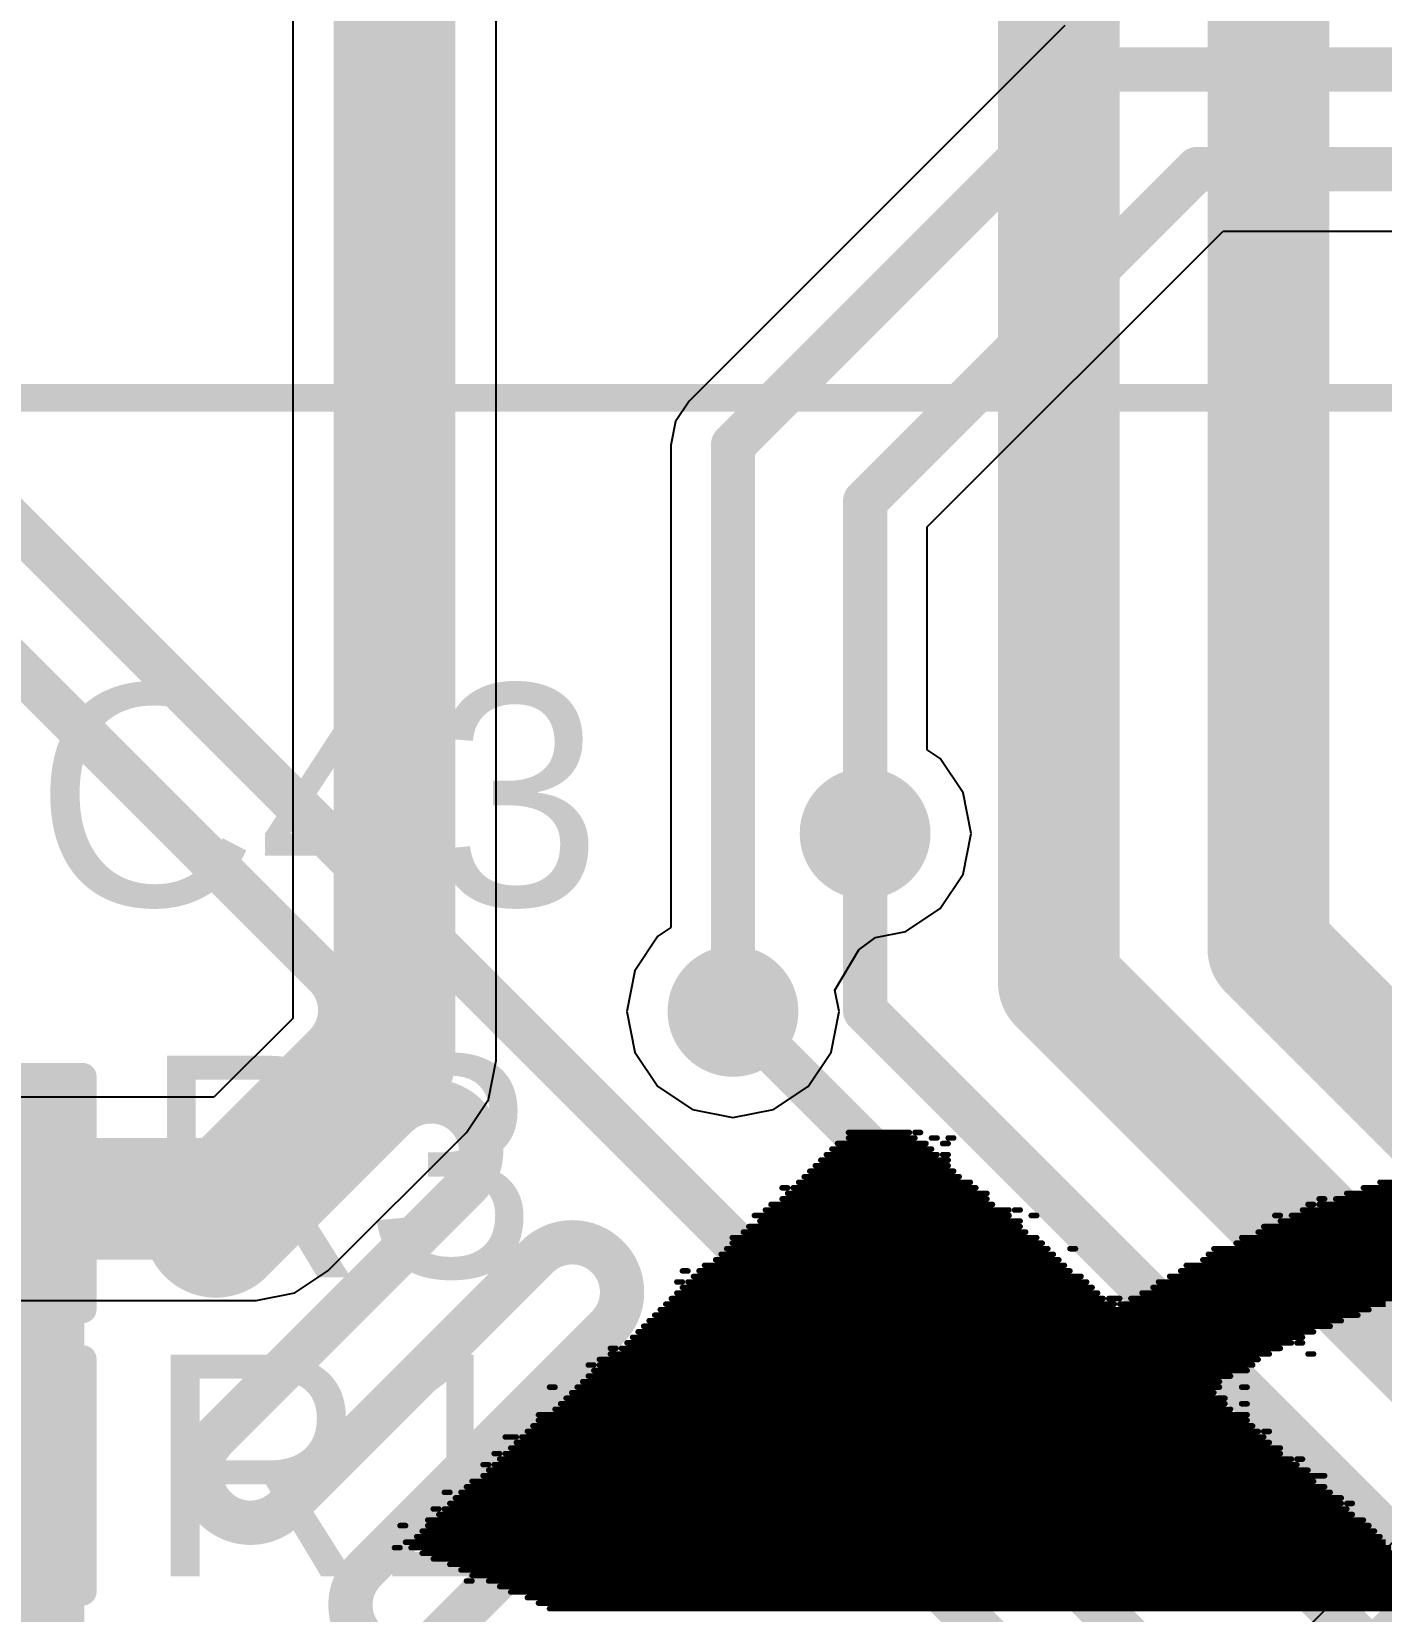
# Model space of a CAD drawing. Header units: millimetres. Extents: x -0.71 to 2.98, y -0.65 to 2.9.
# Drawn here: x 0.9825 to 1.2262, y 1.4005 to 1.6858 of the extents above; entities that cross this region are included whole.
import ezdxf

# ---------------------------------------------------------------- set-up
doc = ezdxf.new("R2010")
doc.units = ezdxf.units.MM
doc.header["$MEASUREMENT"] = 0
for name, color, linetype in [('BottomLayer', 5, 'Continuous'), ('BottomOverlay', 54, 'Continuous'), ('BottomSolder', 6, 'Continuous'), ('Mechanical2', 216, 'Continuous'), ('TopLayer', 1, 'Continuous'), ('TopOverlay', 2, 'Continuous'), ('TopPaste', 8, 'Continuous'), ('TopSolder', 216, 'Continuous'), ('ViaHoleLayer', 16, 'Continuous')]:
    doc.layers.add(name, color=color, linetype=linetype)
doc.styles.add('Arial', font='', dxfattribs={"height": 0.2})
doc.styles.get('Arial').set_extended_font_data('Arial')

# ---------------------------------------------------------------- blocks, each defined once
blk = doc.blocks.new('R__0603_245')
at = {"layer": 'TopLayer'}
for points in [[(-0.015, 0.0175), (-0.015, -0.0175), (-0.045, -0.0175), (-0.045, 0.0175)], [(0.045, 0.0175), (0.045, -0.0175), (0.015, -0.0175), (0.015, 0.0175)]]:
    blk.add_hatch(color=1, dxfattribs=at).paths.add_polyline_path(points)
at = {"layer": 'TopPaste'}
for points in [[(-0.015, 0.0175), (-0.015, -0.0175), (-0.045, -0.0175), (-0.045, 0.0175)], [(0.045, 0.0175), (0.045, -0.0175), (0.015, -0.0175), (0.015, 0.0175)]]:
    blk.add_hatch(color=8, dxfattribs=at).paths.add_polyline_path(points)
at = {"layer": 'TopSolder'}
for points in [[(-0.011, 0.0215), (-0.011, -0.0215), (-0.049, -0.0215), (-0.049, 0.0215)], [(0.049, 0.0215), (0.049, -0.0215), (0.011, -0.0215), (0.011, 0.0215)]]:
    blk.add_hatch(color=216, dxfattribs=at).paths.add_polyline_path(points)
at = {"layer": 'TopOverlay', "const_width": 0.005}
for points in [[(0.048, 0.021), (-0.048, 0.021)], [(-0.048, 0.021), (-0.048, -0.021)], [(0.048, 0.021), (0.048, -0.021)], [(0.048, -0.021), (-0.048, -0.021)]]:
    blk.add_lwpolyline(points, dxfattribs=at)
at = {"layer": 'TopOverlay', "const_width": 0.0025}
for points in [[(-0.04925, 0.021, 1), (-0.04675, 0.021, 1)], [(-0.04925, 0.021, 1), (-0.04675, 0.021, 1)], [(0.04675, 0.021, 1), (0.04925, 0.021, 1)], [(0.04675, 0.021, 1), (0.04925, 0.021, 1)], [(-0.04925, -0.021, 1), (-0.04675, -0.021, 1)], [(-0.04925, -0.021, 1), (-0.04675, -0.021, 1)], [(0.04675, -0.021, 1), (0.04925, -0.021, 1)], [(0.04675, -0.021, 1), (0.04925, -0.021, 1)]]:
    blk.add_lwpolyline(points, format="xyb", close=True, dxfattribs=at)
blk = doc.blocks.new('ESP32_WROVER_E_N8R8_253')
at = {"layer": 'TopOverlay', "const_width": 0.005}
blk.add_lwpolyline([(-0.3519685, -0.4933071), (0.3566929, -0.4933071)], dxfattribs=at)
blk = doc.blocks.new('R__0603_292')
at = {"layer": 'TopLayer'}
for points in [[(-0.015, 0.0175), (-0.015, -0.0175), (-0.045, -0.0175), (-0.045, 0.0175)], [(0.045, 0.0175), (0.045, -0.0175), (0.015, -0.0175), (0.015, 0.0175)]]:
    blk.add_hatch(color=1, dxfattribs=at).paths.add_polyline_path(points)
at = {"layer": 'TopPaste'}
for points in [[(-0.015, 0.0175), (-0.015, -0.0175), (-0.045, -0.0175), (-0.045, 0.0175)], [(0.045, 0.0175), (0.045, -0.0175), (0.015, -0.0175), (0.015, 0.0175)]]:
    blk.add_hatch(color=8, dxfattribs=at).paths.add_polyline_path(points)
at = {"layer": 'TopSolder'}
for points in [[(-0.011, 0.0215), (-0.011, -0.0215), (-0.049, -0.0215), (-0.049, 0.0215)], [(0.049, 0.0215), (0.049, -0.0215), (0.011, -0.0215), (0.011, 0.0215)]]:
    blk.add_hatch(color=216, dxfattribs=at).paths.add_polyline_path(points)
at = {"layer": 'TopOverlay', "const_width": 0.005}
for points in [[(0.048, 0.021), (-0.048, 0.021)], [(-0.048, 0.021), (-0.048, -0.021)], [(0.048, 0.021), (0.048, -0.021)], [(0.048, -0.021), (-0.048, -0.021)]]:
    blk.add_lwpolyline(points, dxfattribs=at)
at = {"layer": 'TopOverlay', "const_width": 0.0025}
for points in [[(-0.04925, 0.021, 1), (-0.04675, 0.021, 1)], [(-0.04925, 0.021, 1), (-0.04675, 0.021, 1)], [(0.04675, 0.021, 1), (0.04925, 0.021, 1)], [(0.04675, 0.021, 1), (0.04925, 0.021, 1)], [(-0.04925, -0.021, 1), (-0.04675, -0.021, 1)], [(-0.04925, -0.021, 1), (-0.04675, -0.021, 1)], [(0.04675, -0.021, 1), (0.04925, -0.021, 1)], [(0.04675, -0.021, 1), (0.04925, -0.021, 1)]]:
    blk.add_lwpolyline(points, format="xyb", close=True, dxfattribs=at)

msp = doc.modelspace()

# ---------------------------------------------------------------- hatches: boundary and pattern name
at = {"layer": 'BottomLayer'}
h = msp.add_hatch(color=5, dxfattribs=at)
edge = h.paths.add_edge_path()
edge.add_arc((1.133, 1.541), 0.011811, 0, 360)
h = msp.add_hatch(color=5, dxfattribs=at)
edge = h.paths.add_edge_path()
edge.add_arc((1.1091369, 1.5088631), 0.011811, 0, 360)
at = {"layer": 'BottomSolder'}
h = msp.add_hatch(color=6, dxfattribs=at)
edge = h.paths.add_edge_path()
edge.add_arc((1.133, 1.541), 0.0079055, 0, 360)
h = msp.add_hatch(color=6, dxfattribs=at)
edge = h.paths.add_edge_path()
edge.add_arc((1.1091369, 1.5088631), 0.0079055, 0, 360)
at = {"layer": 'TopLayer'}
h = msp.add_hatch(color=1, dxfattribs=at)
edge = h.paths.add_edge_path()
edge.add_arc((1.133, 1.541), 0.011811, 0, 360)
h = msp.add_hatch(color=1, dxfattribs=at)
edge = h.paths.add_edge_path()
edge.add_arc((1.1091369, 1.5088631), 0.011811, 0, 360)
msp.add_hatch(color=1, dxfattribs=at).paths.add_polyline_path([(0.956, 1.294), (0.992, 1.294), (0.992, 1.499), (0.956, 1.499)])
at = {"layer": 'TopSolder'}
h = msp.add_hatch(color=216, dxfattribs=at)
edge = h.paths.add_edge_path()
edge.add_arc((1.133, 1.541), 0.0079055, 0, 360)
h = msp.add_hatch(color=216, dxfattribs=at)
edge = h.paths.add_edge_path()
edge.add_arc((1.1091369, 1.5088631), 0.0079055, 0, 360)
at = {"layer": 'ViaHoleLayer'}
h = msp.add_hatch(color=16, dxfattribs=at)
edge = h.paths.add_edge_path()
edge.add_arc((1.133, 1.541), 0.0059055, 0, 360)
h = msp.add_hatch(color=16, dxfattribs=at)
edge = h.paths.add_edge_path()
edge.add_arc((1.1091369, 1.5088631), 0.0059055, 0, 360)

# ---------------------------------------------------------------- linework, layer by layer
at = {"layer": 'BottomLayer'}
for p, q in [((1.0663526, 1.5), (1.0663526, 1.703)), ((1.0296474, 1.6953981), (1.0296474, 1.5076019)), ((1.1690692, 1.6869303), (1.1012063, 1.6190675)), ((1.1442155, 1.5963543), (1.1976456, 1.6497845)), ((1.1976456, 1.6497845), (1.4519738, 1.6497845)), ((1.4558007, 1.6405457), (1.1395097, 1.3242547)), ((1.1012063, 1.6190675), (1.0987751, 1.6154289)), ((1.0987751, 1.6154289), (1.0979213, 1.6111369)), ((1.0979213, 1.6111369), (1.0979214, 1.6111364)), ((1.0979214, 1.6111364), (1.0979214, 1.5239929)), ((1.1442155, 1.5561298), (1.1442155, 1.5963543)), ((1.146562, 1.554562), (1.1442155, 1.5561298)), ((1.1507195, 1.5483397), (1.146562, 1.554562)), ((1.1521795, 1.541), (1.1507195, 1.5483397)), ((1.1507195, 1.5336603), (1.1521795, 1.541)), ((1.146562, 1.527438), (1.1507195, 1.5336603)), ((1.1403397, 1.5232805), (1.146562, 1.527438)), ((1.0979214, 1.5239929), (1.0955749, 1.5224251)), ((1.0955749, 1.5224251), (1.0914174, 1.5162028)), ((1.1318875, 1.5199598), (1.1348799, 1.5221944)), ((1.1348799, 1.5221944), (1.1403397, 1.5232805)), ((1.1275515, 1.5127083), (1.1318875, 1.5199598)), ((1.0914174, 1.5162028), (1.0899574, 1.5088631)), ((1.1283164, 1.5088631), (1.1275515, 1.5127083)), ((1.0296474, 1.5076019), (1.0153982, 1.4933526)), ((1.0899574, 1.5088631), (1.0914174, 1.5015234)), ((1.1268564, 1.5015234), (1.1283164, 1.5088631)), ((1.0914174, 1.5015234), (1.0955749, 1.4953011)), ((1.1226989, 1.4953011), (1.1268564, 1.5015234)), ((1.0649556, 1.4929768), (1.0663526, 1.5)), ((1.0955749, 1.4953011), (1.1017972, 1.4911436)), ((1.1164766, 1.4911436), (1.1226989, 1.4953011)), ((1.0153982, 1.4933526), (0.966371, 1.4933526)), ((1.0609772, 1.4870227), (1.0649556, 1.4929768)), ((1.1017972, 1.4911436), (1.1091369, 1.4896836)), ((1.1091369, 1.4896836), (1.1164766, 1.4911436)), ((1.0359772, 1.4620228), (1.0609772, 1.4870227)), ((1.0300233, 1.4580444), (1.0359772, 1.4620228)), ((1.023, 1.4566474), (1.0300233, 1.4580444)), ((0.934157, 1.4566474), (1.023, 1.4566474))]:
    msp.add_line(p, q, dxfattribs=at)
for points, const_width in [([(1.145, 1.311), (1.6925112, 1.8585112)], 0.012), ([(1.048, 1.5), (1.048, 1.703)], 0.022), ([(1.1091369, 1.6111369), (1.177, 1.679)], 0.008), ([(1.177, 1.679), (1.463, 1.679)], 0.008), ([(1.133, 1.601), (1.193, 1.661)], 0.008), ([(1.193, 1.661), (1.468, 1.661)], 0.008), ([(1.1091369, 1.5088631), (1.1091369, 1.6111369)], 0.008), ([(1.133, 1.541), (1.133, 1.601)], 0.008), ([(1.023, 1.475), (1.048, 1.5)], 0.022), ([(0.93, 1.475), (1.023, 1.475)], 0.022)]:
    msp.add_lwpolyline(points, dxfattribs=dict(at, const_width=const_width))
for points, const_width in [([(1.175, 1.679, 1), (1.179, 1.679, 1)], 0.004), ([(1.175, 1.679, 1), (1.179, 1.679, 1)], 0.004), ([(1.191, 1.661, 1), (1.195, 1.661, 1)], 0.004), ([(1.191, 1.661, 1), (1.195, 1.661, 1)], 0.004), ([(1.1071369, 1.6111369, 1), (1.1111369, 1.6111369, 1)], 0.004), ([(1.1071369, 1.6111369, 1), (1.1111369, 1.6111369, 1)], 0.004), ([(1.131, 1.601, 1), (1.135, 1.601, 1)], 0.004), ([(1.131, 1.601, 1), (1.135, 1.601, 1)], 0.004), ([(1.131, 1.541, 1), (1.135, 1.541, 1)], 0.004), ([(1.1071369, 1.5088631, 1), (1.1111369, 1.5088631, 1)], 0.004), ([(1.0425, 1.5, 1), (1.0535, 1.5, 1)], 0.011), ([(1.0425, 1.5, 1), (1.0535, 1.5, 1)], 0.011), ([(1.0175, 1.475, 1), (1.0285, 1.475, 1)], 0.011), ([(1.0175, 1.475, 1), (1.0285, 1.475, 1)], 0.011)]:
    msp.add_lwpolyline(points, format="xyb", close=True, dxfattribs=dict(at, const_width=const_width))
at = {"layer": 'BottomOverlay', "const_width": 0.001}
for points in [[(1.13, 1.487), (1.141, 1.487)], [(1.142, 1.487), (1.143, 1.487)], [(1.127, 1.484), (1.145, 1.484)], [(1.128, 1.485), (1.144, 1.485)], [(1.13, 1.486), (1.142, 1.486)], [(1.145, 1.486), (1.146, 1.486)], [(1.147, 1.485), (1.148, 1.485)], [(1.148, 1.486), (1.149, 1.486)], [(1.124, 1.481), (1.148, 1.481)], [(1.125, 1.482), (1.148, 1.482)], [(1.126, 1.483), (1.146, 1.483)], [(1.147, 1.483), (1.148, 1.483)], [(1.121, 1.478), (1.152, 1.478)], [(1.122, 1.479), (1.15, 1.479)], [(1.123, 1.48), (1.149, 1.48)], [(1.226, 1.478), (1.374, 1.478)], [(1.118, 1.477), (1.119, 1.477)], [(1.118, 1.475), (1.155, 1.475)], [(1.119, 1.476), (1.155, 1.476)], [(1.12, 1.477), (1.153, 1.477)], [(1.215, 1.475), (1.216, 1.475)], [(1.218, 1.475), (1.381, 1.475)], [(1.22, 1.476), (1.378, 1.476)], [(1.223, 1.477), (1.376, 1.477)], [(1.113, 1.472), (1.159, 1.472)], [(1.115, 1.473), (1.159, 1.473)], [(1.116, 1.474), (1.156, 1.474)], [(1.16, 1.473), (1.161, 1.473)], [(1.163, 1.472), (1.164, 1.472)], [(1.207, 1.472), (1.208, 1.472)], [(1.21, 1.472), (1.389, 1.472)], [(1.212, 1.473), (1.387, 1.473)], [(1.213, 1.474), (1.214, 1.474)], [(1.215, 1.474), (1.384, 1.474)], [(1.111, 1.469), (1.162, 1.469)], [(1.112, 1.47), (1.161, 1.47)], [(1.114, 1.471), (1.161, 1.471)], [(1.204, 1.469), (1.286, 1.469)], [(1.205, 1.47), (1.394, 1.47)], [(1.208, 1.471), (1.391, 1.471)], [(1.109, 1.468), (1.164, 1.468)], [(1.109, 1.467), (1.165, 1.467)], [(1.2, 1.467), (1.269, 1.467)], [(1.201, 1.468), (1.277, 1.468)], [(1.106, 1.464), (1.168, 1.464)], [(1.107, 1.465), (1.167, 1.465)], [(1.108, 1.466), (1.166, 1.466)], [(1.17, 1.466), (1.171, 1.466)], [(1.194, 1.464), (1.253, 1.464)], [(1.195, 1.465), (1.257, 1.465)], [(1.196, 1.466), (1.262, 1.466)], [(1.1, 1.462), (1.101, 1.462)], [(1.102, 1.461), (1.172, 1.461)], [(1.103, 1.462), (1.17, 1.462)], [(1.104, 1.463), (1.169, 1.463)], [(1.188, 1.461), (1.242, 1.461)], [(1.19, 1.462), (1.245, 1.462)], [(1.191, 1.463), (1.248, 1.463)], [(1.099, 1.46), (1.1, 1.46)], [(1.099, 1.458), (1.175, 1.458)], [(1.1, 1.459), (1.174, 1.459)], [(1.101, 1.46), (1.173, 1.46)], [(1.183, 1.458), (1.232, 1.458)], [(1.185, 1.459), (1.235, 1.459)], [(1.186, 1.46), (1.238, 1.46)], [(1.096, 1.455), (1.224, 1.455)], [(1.097, 1.456), (1.178, 1.456)], [(1.098, 1.457), (1.176, 1.457)], [(1.177, 1.457), (1.179, 1.457)], [(1.179, 1.456), (1.227, 1.456)], [(1.181, 1.457), (1.229, 1.457)], [(1.093, 1.452), (1.217, 1.452)], [(1.094, 1.453), (1.219, 1.453)], [(1.095, 1.454), (1.222, 1.454)], [(1.09, 1.449), (1.21, 1.449)], [(1.091, 1.45), (1.212, 1.45)], [(1.092, 1.451), (1.214, 1.451)], [(1.211, 1.449), (1.212, 1.449)], [(1.087, 1.448), (1.088, 1.448)], [(1.087, 1.447), (1.206, 1.447)], [(1.089, 1.448), (1.208, 1.448)], [(1.213, 1.447), (1.214, 1.447)], [(1.083, 1.445), (1.084, 1.445)], [(1.084, 1.444), (1.202, 1.444)], [(1.085, 1.446), (1.204, 1.446)], [(1.085, 1.445), (1.203, 1.445)], [(1.076, 1.441), (1.077, 1.441)], [(1.081, 1.441), (1.197, 1.441)], [(1.082, 1.442), (1.197, 1.442)], [(1.083, 1.443), (1.199, 1.443)], [(1.201, 1.441), (1.202, 1.441)], [(1.078, 1.438), (1.198, 1.438)], [(1.079, 1.439), (1.198, 1.439)], [(1.08, 1.44), (1.196, 1.44)], [(1.201, 1.438), (1.202, 1.438)], [(1.074, 1.436), (1.202, 1.436)], [(1.074, 1.435), (1.202, 1.435)], [(1.077, 1.437), (1.199, 1.437)], [(1.068, 1.432), (1.07, 1.432)], [(1.071, 1.432), (1.205, 1.432)], [(1.072, 1.433), (1.204, 1.433)], [(1.073, 1.434), (1.203, 1.434)], [(1.205, 1.433), (1.206, 1.433)], [(1.066, 1.429), (1.067, 1.429)], [(1.068, 1.429), (1.208, 1.429)], [(1.069, 1.43), (1.208, 1.43)], [(1.07, 1.431), (1.206, 1.431)], [(1.064, 1.427), (1.065, 1.427)], [(1.066, 1.427), (1.211, 1.427)], [(1.067, 1.428), (1.21, 1.428)], [(1.211, 1.428), (1.212, 1.428)], [(1.062, 1.424), (1.214, 1.424)], [(1.064, 1.425), (1.216, 1.425)], [(1.065, 1.426), (1.213, 1.426)], [(1.057, 1.422), (1.058, 1.422)], [(1.059, 1.421), (1.219, 1.421)], [(1.06, 1.422), (1.217, 1.422)], [(1.061, 1.423), (1.216, 1.423)], [(1.055, 1.419), (1.056, 1.419)], [(1.056, 1.418), (1.221, 1.418)], [(1.057, 1.419), (1.22, 1.419)], [(1.058, 1.42), (1.219, 1.42)], [(1.22, 1.42), (1.221, 1.42)], [(1.049, 1.416), (1.05, 1.416)], [(1.053, 1.415), (1.225, 1.415)], [(1.054, 1.417), (1.223, 1.417)], [(1.054, 1.416), (1.224, 1.416)], [(1.048, 1.412), (1.049, 1.412)], [(1.05, 1.413), (1.227, 1.413)], [(1.051, 1.412), (1.228, 1.412)], [(1.052, 1.414), (1.226, 1.414)], [(1.053, 1.411), (1.229, 1.411)], [(1.055, 1.41), (1.23, 1.41)], [(1.058, 1.409), (1.231, 1.409)], [(1.06, 1.408), (1.232, 1.408)], [(1.062, 1.407), (1.233, 1.407)], [(1.061, 1.406), (1.062, 1.406)], [(1.065, 1.406), (1.235, 1.406)], [(1.067, 1.405), (1.236, 1.405)], [(1.069, 1.404), (1.237, 1.404)], [(1.072, 1.403), (1.238, 1.403)], [(1.074, 1.402), (1.239, 1.402)], [(1.076, 1.401), (1.24, 1.401)]]:
    msp.add_lwpolyline(points, dxfattribs=at)
at = {"layer": 'BottomOverlay', "const_width": 0.0005}
for points in [[(1.12975, 1.487, 1), (1.13025, 1.487, 1)], [(1.14075, 1.487, 1), (1.14125, 1.487, 1)], [(1.14175, 1.487, 1), (1.14225, 1.487, 1)], [(1.14275, 1.487, 1), (1.14325, 1.487, 1)], [(1.12675, 1.484, 1), (1.12725, 1.484, 1)], [(1.12775, 1.485, 1), (1.12825, 1.485, 1)], [(1.12975, 1.486, 1), (1.13025, 1.486, 1)], [(1.14175, 1.486, 1), (1.14225, 1.486, 1)], [(1.14375, 1.485, 1), (1.14425, 1.485, 1)], [(1.14475, 1.486, 1), (1.14525, 1.486, 1)], [(1.14475, 1.484, 1), (1.14525, 1.484, 1)], [(1.14575, 1.486, 1), (1.14625, 1.486, 1)], [(1.14675, 1.485, 1), (1.14725, 1.485, 1)], [(1.14775, 1.486, 1), (1.14825, 1.486, 1)], [(1.14775, 1.485, 1), (1.14825, 1.485, 1)], [(1.14875, 1.486, 1), (1.14925, 1.486, 1)], [(1.12375, 1.481, 1), (1.12425, 1.481, 1)], [(1.12475, 1.482, 1), (1.12525, 1.482, 1)], [(1.12575, 1.483, 1), (1.12625, 1.483, 1)], [(1.14575, 1.483, 1), (1.14625, 1.483, 1)], [(1.14675, 1.483, 1), (1.14725, 1.483, 1)], [(1.14775, 1.483, 1), (1.14825, 1.483, 1)], [(1.14775, 1.482, 1), (1.14825, 1.482, 1)], [(1.14775, 1.481, 1), (1.14825, 1.481, 1)], [(1.12075, 1.478, 1), (1.12125, 1.478, 1)], [(1.12175, 1.479, 1), (1.12225, 1.479, 1)], [(1.12275, 1.48, 1), (1.12325, 1.48, 1)], [(1.14875, 1.48, 1), (1.14925, 1.48, 1)], [(1.14975, 1.479, 1), (1.15025, 1.479, 1)], [(1.15175, 1.478, 1), (1.15225, 1.478, 1)], [(1.22575, 1.478, 1), (1.22625, 1.478, 1)], [(1.11775, 1.477, 1), (1.11825, 1.477, 1)], [(1.11775, 1.475, 1), (1.11825, 1.475, 1)], [(1.11875, 1.477, 1), (1.11925, 1.477, 1)], [(1.11875, 1.476, 1), (1.11925, 1.476, 1)], [(1.11975, 1.477, 1), (1.12025, 1.477, 1)], [(1.15275, 1.477, 1), (1.15325, 1.477, 1)], [(1.15475, 1.476, 1), (1.15525, 1.476, 1)], [(1.15475, 1.475, 1), (1.15525, 1.475, 1)], [(1.21475, 1.475, 1), (1.21525, 1.475, 1)], [(1.21575, 1.475, 1), (1.21625, 1.475, 1)], [(1.21775, 1.475, 1), (1.21825, 1.475, 1)], [(1.21975, 1.476, 1), (1.22025, 1.476, 1)], [(1.22275, 1.477, 1), (1.22325, 1.477, 1)], [(1.11275, 1.472, 1), (1.11325, 1.472, 1)], [(1.11475, 1.473, 1), (1.11525, 1.473, 1)], [(1.11575, 1.474, 1), (1.11625, 1.474, 1)], [(1.15575, 1.474, 1), (1.15625, 1.474, 1)], [(1.15875, 1.473, 1), (1.15925, 1.473, 1)], [(1.15875, 1.472, 1), (1.15925, 1.472, 1)], [(1.15975, 1.473, 1), (1.16025, 1.473, 1)], [(1.16075, 1.473, 1), (1.16125, 1.473, 1)], [(1.16275, 1.472, 1), (1.16325, 1.472, 1)], [(1.16375, 1.472, 1), (1.16425, 1.472, 1)], [(1.20675, 1.472, 1), (1.20725, 1.472, 1)], [(1.20775, 1.472, 1), (1.20825, 1.472, 1)], [(1.20975, 1.472, 1), (1.21025, 1.472, 1)], [(1.21175, 1.473, 1), (1.21225, 1.473, 1)], [(1.21275, 1.474, 1), (1.21325, 1.474, 1)], [(1.21375, 1.474, 1), (1.21425, 1.474, 1)], [(1.21475, 1.474, 1), (1.21525, 1.474, 1)], [(1.11075, 1.469, 1), (1.11125, 1.469, 1)], [(1.11175, 1.47, 1), (1.11225, 1.47, 1)], [(1.11375, 1.471, 1), (1.11425, 1.471, 1)], [(1.16075, 1.471, 1), (1.16125, 1.471, 1)], [(1.16075, 1.47, 1), (1.16125, 1.47, 1)], [(1.16175, 1.469, 1), (1.16225, 1.469, 1)], [(1.20375, 1.469, 1), (1.20425, 1.469, 1)], [(1.20475, 1.47, 1), (1.20525, 1.47, 1)], [(1.20775, 1.471, 1), (1.20825, 1.471, 1)], [(1.10875, 1.468, 1), (1.10925, 1.468, 1)], [(1.10875, 1.467, 1), (1.10925, 1.467, 1)], [(1.16375, 1.468, 1), (1.16425, 1.468, 1)], [(1.16475, 1.467, 1), (1.16525, 1.467, 1)], [(1.19975, 1.467, 1), (1.20025, 1.467, 1)], [(1.20075, 1.468, 1), (1.20125, 1.468, 1)], [(1.10575, 1.464, 1), (1.10625, 1.464, 1)], [(1.10675, 1.465, 1), (1.10725, 1.465, 1)], [(1.10775, 1.466, 1), (1.10825, 1.466, 1)], [(1.16575, 1.466, 1), (1.16625, 1.466, 1)], [(1.16675, 1.465, 1), (1.16725, 1.465, 1)], [(1.16775, 1.464, 1), (1.16825, 1.464, 1)], [(1.16975, 1.466, 1), (1.17025, 1.466, 1)], [(1.17075, 1.466, 1), (1.17125, 1.466, 1)], [(1.19375, 1.464, 1), (1.19425, 1.464, 1)], [(1.19475, 1.465, 1), (1.19525, 1.465, 1)], [(1.19575, 1.466, 1), (1.19625, 1.466, 1)], [(1.09975, 1.462, 1), (1.10025, 1.462, 1)], [(1.10075, 1.462, 1), (1.10125, 1.462, 1)], [(1.10175, 1.461, 1), (1.10225, 1.461, 1)], [(1.10275, 1.462, 1), (1.10325, 1.462, 1)], [(1.10375, 1.463, 1), (1.10425, 1.463, 1)], [(1.16875, 1.463, 1), (1.16925, 1.463, 1)], [(1.16975, 1.462, 1), (1.17025, 1.462, 1)], [(1.17175, 1.461, 1), (1.17225, 1.461, 1)], [(1.18775, 1.461, 1), (1.18825, 1.461, 1)], [(1.18975, 1.462, 1), (1.19025, 1.462, 1)], [(1.19075, 1.463, 1), (1.19125, 1.463, 1)], [(1.09875, 1.46, 1), (1.09925, 1.46, 1)], [(1.09875, 1.458, 1), (1.09925, 1.458, 1)], [(1.09975, 1.46, 1), (1.10025, 1.46, 1)], [(1.09975, 1.459, 1), (1.10025, 1.459, 1)], [(1.10075, 1.46, 1), (1.10125, 1.46, 1)], [(1.17275, 1.46, 1), (1.17325, 1.46, 1)], [(1.17375, 1.459, 1), (1.17425, 1.459, 1)], [(1.17475, 1.458, 1), (1.17525, 1.458, 1)], [(1.18275, 1.458, 1), (1.18325, 1.458, 1)], [(1.18475, 1.459, 1), (1.18525, 1.459, 1)], [(1.18575, 1.46, 1), (1.18625, 1.46, 1)], [(1.09575, 1.455, 1), (1.09625, 1.455, 1)], [(1.09675, 1.456, 1), (1.09725, 1.456, 1)], [(1.09775, 1.457, 1), (1.09825, 1.457, 1)], [(1.17575, 1.457, 1), (1.17625, 1.457, 1)], [(1.17675, 1.457, 1), (1.17725, 1.457, 1)], [(1.17775, 1.456, 1), (1.17825, 1.456, 1)], [(1.17875, 1.457, 1), (1.17925, 1.457, 1)], [(1.17875, 1.456, 1), (1.17925, 1.456, 1)], [(1.18075, 1.457, 1), (1.18125, 1.457, 1)], [(1.22375, 1.455, 1), (1.22425, 1.455, 1)], [(1.09275, 1.452, 1), (1.09325, 1.452, 1)], [(1.09375, 1.453, 1), (1.09425, 1.453, 1)], [(1.09475, 1.454, 1), (1.09525, 1.454, 1)], [(1.21675, 1.452, 1), (1.21725, 1.452, 1)], [(1.21875, 1.453, 1), (1.21925, 1.453, 1)], [(1.22175, 1.454, 1), (1.22225, 1.454, 1)], [(1.08975, 1.449, 1), (1.09025, 1.449, 1)], [(1.09075, 1.45, 1), (1.09125, 1.45, 1)], [(1.09175, 1.451, 1), (1.09225, 1.451, 1)], [(1.20975, 1.449, 1), (1.21025, 1.449, 1)], [(1.21075, 1.449, 1), (1.21125, 1.449, 1)], [(1.21175, 1.45, 1), (1.21225, 1.45, 1)], [(1.21175, 1.449, 1), (1.21225, 1.449, 1)], [(1.21375, 1.451, 1), (1.21425, 1.451, 1)], [(1.08675, 1.448, 1), (1.08725, 1.448, 1)], [(1.08675, 1.447, 1), (1.08725, 1.447, 1)], [(1.08775, 1.448, 1), (1.08825, 1.448, 1)], [(1.08875, 1.448, 1), (1.08925, 1.448, 1)], [(1.20575, 1.447, 1), (1.20625, 1.447, 1)], [(1.20775, 1.448, 1), (1.20825, 1.448, 1)], [(1.21275, 1.447, 1), (1.21325, 1.447, 1)], [(1.21375, 1.447, 1), (1.21425, 1.447, 1)], [(1.08275, 1.445, 1), (1.08325, 1.445, 1)], [(1.08375, 1.445, 1), (1.08425, 1.445, 1)], [(1.08375, 1.444, 1), (1.08425, 1.444, 1)], [(1.08475, 1.446, 1), (1.08525, 1.446, 1)], [(1.08475, 1.445, 1), (1.08525, 1.445, 1)], [(1.20175, 1.444, 1), (1.20225, 1.444, 1)], [(1.20275, 1.445, 1), (1.20325, 1.445, 1)], [(1.20375, 1.446, 1), (1.20425, 1.446, 1)], [(1.07575, 1.441, 1), (1.07625, 1.441, 1)], [(1.07675, 1.441, 1), (1.07725, 1.441, 1)], [(1.08075, 1.441, 1), (1.08125, 1.441, 1)], [(1.08175, 1.442, 1), (1.08225, 1.442, 1)], [(1.08275, 1.443, 1), (1.08325, 1.443, 1)], [(1.19675, 1.442, 1), (1.19725, 1.442, 1)], [(1.19675, 1.441, 1), (1.19725, 1.441, 1)], [(1.19875, 1.443, 1), (1.19925, 1.443, 1)], [(1.20075, 1.441, 1), (1.20125, 1.441, 1)], [(1.20175, 1.441, 1), (1.20225, 1.441, 1)], [(1.07775, 1.438, 1), (1.07825, 1.438, 1)], [(1.07875, 1.439, 1), (1.07925, 1.439, 1)], [(1.07975, 1.44, 1), (1.08025, 1.44, 1)], [(1.19575, 1.44, 1), (1.19625, 1.44, 1)], [(1.19775, 1.439, 1), (1.19825, 1.439, 1)], [(1.19775, 1.438, 1), (1.19825, 1.438, 1)], [(1.20075, 1.438, 1), (1.20125, 1.438, 1)], [(1.20175, 1.438, 1), (1.20225, 1.438, 1)], [(1.07375, 1.436, 1), (1.07425, 1.436, 1)], [(1.07375, 1.435, 1), (1.07425, 1.435, 1)], [(1.07675, 1.437, 1), (1.07725, 1.437, 1)], [(1.19875, 1.437, 1), (1.19925, 1.437, 1)], [(1.20175, 1.436, 1), (1.20225, 1.436, 1)], [(1.20175, 1.435, 1), (1.20225, 1.435, 1)], [(1.06775, 1.432, 1), (1.06825, 1.432, 1)], [(1.06975, 1.432, 1), (1.07025, 1.432, 1)], [(1.07075, 1.432, 1), (1.07125, 1.432, 1)], [(1.07175, 1.433, 1), (1.07225, 1.433, 1)], [(1.07275, 1.434, 1), (1.07325, 1.434, 1)], [(1.20275, 1.434, 1), (1.20325, 1.434, 1)], [(1.20375, 1.433, 1), (1.20425, 1.433, 1)], [(1.20475, 1.433, 1), (1.20525, 1.433, 1)], [(1.20475, 1.432, 1), (1.20525, 1.432, 1)], [(1.20575, 1.433, 1), (1.20625, 1.433, 1)], [(1.06575, 1.429, 1), (1.06625, 1.429, 1)], [(1.06675, 1.429, 1), (1.06725, 1.429, 1)], [(1.06775, 1.429, 1), (1.06825, 1.429, 1)], [(1.06875, 1.43, 1), (1.06925, 1.43, 1)], [(1.06975, 1.431, 1), (1.07025, 1.431, 1)], [(1.20575, 1.431, 1), (1.20625, 1.431, 1)], [(1.20775, 1.43, 1), (1.20825, 1.43, 1)], [(1.20775, 1.429, 1), (1.20825, 1.429, 1)], [(1.06375, 1.427, 1), (1.06425, 1.427, 1)], [(1.06475, 1.427, 1), (1.06525, 1.427, 1)], [(1.06575, 1.427, 1), (1.06625, 1.427, 1)], [(1.06675, 1.428, 1), (1.06725, 1.428, 1)], [(1.20975, 1.428, 1), (1.21025, 1.428, 1)], [(1.21075, 1.428, 1), (1.21125, 1.428, 1)], [(1.21075, 1.427, 1), (1.21125, 1.427, 1)], [(1.21175, 1.428, 1), (1.21225, 1.428, 1)], [(1.06175, 1.424, 1), (1.06225, 1.424, 1)], [(1.06375, 1.425, 1), (1.06425, 1.425, 1)], [(1.06475, 1.426, 1), (1.06525, 1.426, 1)], [(1.21275, 1.426, 1), (1.21325, 1.426, 1)], [(1.21375, 1.424, 1), (1.21425, 1.424, 1)], [(1.21575, 1.425, 1), (1.21625, 1.425, 1)], [(1.05675, 1.422, 1), (1.05725, 1.422, 1)], [(1.05775, 1.422, 1), (1.05825, 1.422, 1)], [(1.05875, 1.421, 1), (1.05925, 1.421, 1)], [(1.05975, 1.422, 1), (1.06025, 1.422, 1)], [(1.06075, 1.423, 1), (1.06125, 1.423, 1)], [(1.21575, 1.423, 1), (1.21625, 1.423, 1)], [(1.21675, 1.422, 1), (1.21725, 1.422, 1)], [(1.21875, 1.421, 1), (1.21925, 1.421, 1)], [(1.05475, 1.419, 1), (1.05525, 1.419, 1)], [(1.05575, 1.419, 1), (1.05625, 1.419, 1)], [(1.05575, 1.418, 1), (1.05625, 1.418, 1)], [(1.05675, 1.419, 1), (1.05725, 1.419, 1)], [(1.05775, 1.42, 1), (1.05825, 1.42, 1)], [(1.21875, 1.42, 1), (1.21925, 1.42, 1)], [(1.21975, 1.42, 1), (1.22025, 1.42, 1)], [(1.21975, 1.419, 1), (1.22025, 1.419, 1)], [(1.22075, 1.42, 1), (1.22125, 1.42, 1)], [(1.22075, 1.418, 1), (1.22125, 1.418, 1)], [(1.04875, 1.416, 1), (1.04925, 1.416, 1)], [(1.04975, 1.416, 1), (1.05025, 1.416, 1)], [(1.05275, 1.415, 1), (1.05325, 1.415, 1)], [(1.05375, 1.417, 1), (1.05425, 1.417, 1)], [(1.05375, 1.416, 1), (1.05425, 1.416, 1)], [(1.22275, 1.417, 1), (1.22325, 1.417, 1)], [(1.22375, 1.416, 1), (1.22425, 1.416, 1)], [(1.22475, 1.415, 1), (1.22525, 1.415, 1)], [(1.04775, 1.412, 1), (1.04825, 1.412, 1)], [(1.04875, 1.412, 1), (1.04925, 1.412, 1)], [(1.04975, 1.413, 1), (1.05025, 1.413, 1)], [(1.05075, 1.412, 1), (1.05125, 1.412, 1)], [(1.05175, 1.414, 1), (1.05225, 1.414, 1)], [(1.22575, 1.414, 1), (1.22625, 1.414, 1)], [(1.05275, 1.411, 1), (1.05325, 1.411, 1)], [(1.05475, 1.41, 1), (1.05525, 1.41, 1)], [(1.05775, 1.409, 1), (1.05825, 1.409, 1)], [(1.05975, 1.408, 1), (1.06025, 1.408, 1)], [(1.06175, 1.407, 1), (1.06225, 1.407, 1)], [(1.06075, 1.406, 1), (1.06125, 1.406, 1)], [(1.06175, 1.406, 1), (1.06225, 1.406, 1)], [(1.06475, 1.406, 1), (1.06525, 1.406, 1)], [(1.06675, 1.405, 1), (1.06725, 1.405, 1)], [(1.06875, 1.404, 1), (1.06925, 1.404, 1)], [(1.07175, 1.403, 1), (1.07225, 1.403, 1)], [(1.07375, 1.402, 1), (1.07425, 1.402, 1)], [(1.07575, 1.401, 1), (1.07625, 1.401, 1)]]:
    msp.add_lwpolyline(points, format="xyb", close=True, dxfattribs=at)
at = {"layer": 'Mechanical2', "const_width": 0.01}
msp.add_lwpolyline([(2.9733456, 1.1270623, 1), (-0.5699614, 1.1270623, 1)], format="xyb", close=True, dxfattribs=at)
at = {"layer": 'TopLayer'}
for points, const_width in [([(1.2058504, 1.5201496), (1.2058504, 1.7511496)], 0.022), ([(1.168, 1.5140001), (1.168, 1.74)], 0.022), ([(0.9444557, 1.6320001), (1.290186, 1.2862698)], 0.008), ([(0.9369999, 1.6140001), (1.02, 1.531)], 0.008), ([(1.133, 1.5090002), (1.133, 1.541)], 0.008), ([(1.02, 1.531), (1.0355567, 1.5154433)], 0.008), ([(1.2058504, 1.5201496), (1.407, 1.319)], 0.022), ([(1.168, 1.5140001), (1.4060001, 1.276)], 0.022), ([(1.1091369, 1.5088631), (1.387, 1.231)], 0.008), ([(1.133, 1.5090002), (1.3910002, 1.251)], 0.008), ([(1.0093639, 1.4765225), (1.0355567, 1.5027153)], 0.008), ([(1.0220918, 1.4637946), (1.0482845, 1.4899873)], 0.008), ([(1.0610123, 1.4899873), (1.0610124, 1.4899874)], 0.008), ([(1.0610124, 1.4899874), (1.0610125, 1.4899873)], 0.008), ([(1.0610124, 1.4899872), (1.0610125, 1.4899873)], 0.008), ([(1.0156263, 1.4318733), (1.0610124, 1.4772594)], 0.008), ([(1.0610124, 1.4772593), (1.0610124, 1.4772594)], 0.008), ([(1.0093638, 1.4637946), (1.0093639, 1.4637945)], 0.008), ([(1.0220918, 1.4637945), (1.0220918, 1.4637946)], 0.008), ([(1.0283543, 1.4191453), (1.0737404, 1.4645314)], 0.008), ([(1.0864682, 1.4645314), (1.0864683, 1.4645315)], 0.008), ([(1.0864683, 1.4645315), (1.0864684, 1.4645314)], 0.008), ([(1.0864683, 1.4645313), (1.0864684, 1.4645314)], 0.008), ([(1.0426766, 1.4080118), (1.0864683, 1.4518035)], 0.008), ([(1.0864683, 1.4518034), (1.0864683, 1.4518035)], 0.008), ([(1.0554045, 1.3952838), (1.0991962, 1.4390756)], 0.008), ([(1.111924, 1.4390756), (1.1119241, 1.4390757)], 0.008), ([(1.1119241, 1.4390757), (1.1119242, 1.4390756)], 0.008), ([(1.1119241, 1.4390755), (1.1119242, 1.4390756)], 0.008), ([(1.1119233, 1.4263469), (1.1119241, 1.4263477)], 0.008), ([(1.1119241, 1.4263476), (1.1119241, 1.4263477)], 0.008), ([(1.0283543, 1.4191452), (1.0283543, 1.4191453)], 0.008), ([(1.1119232, 1.413619), (1.1119233, 1.4136189)], 0.008), ([(1.1246512, 1.4136189), (1.1246521, 1.4136199)], 0.008), ([(1.1373801, 1.4136199), (1.2305, 1.3205)], 0.008)]:
    msp.add_lwpolyline(points, dxfattribs=dict(at, const_width=const_width))
for points, const_width in [([(1.131, 1.541, 1), (1.135, 1.541, 1)], 0.004), ([(1.018, 1.531, 1), (1.022, 1.531, 1)], 0.004), ([(1.018, 1.531, 1), (1.022, 1.531, 1)], 0.004), ([(1.2003504, 1.5201496, 1), (1.2113504, 1.5201496, 1)], 0.011), ([(1.2003504, 1.5201496, 1), (1.2113504, 1.5201496, 1)], 0.011), ([(1.1625, 1.5140001, 1), (1.1735, 1.5140001, 1)], 0.011), ([(1.1625, 1.5140001, 1), (1.1735, 1.5140001, 1)], 0.011), ([(1.0335567, 1.5154433, 1), (1.0375567, 1.5154433, 1)], 0.004), ([(1.0335567, 1.5154433, 1), (1.0375567, 1.5154433, 1)], 0.004), ([(1.1071369, 1.5088631, 1), (1.1111369, 1.5088631, 1)], 0.004), ([(1.131, 1.5090002, 1), (1.135, 1.5090002, 1)], 0.004), ([(1.131, 1.5090002, 1), (1.135, 1.5090002, 1)], 0.004), ([(1.0335567, 1.5027153, 1), (1.0375567, 1.5027153, 1)], 0.004), ([(1.0335567, 1.5027153, 1), (1.0375567, 1.5027153, 1)], 0.004), ([(1.0462845, 1.4899873, 1), (1.0502845, 1.4899873, 1)], 0.004), ([(1.0462845, 1.4899873, 1), (1.0502845, 1.4899873, 1)], 0.004), ([(1.0590123, 1.4899873, 1), (1.0630123, 1.4899873, 1)], 0.004), ([(1.0590124, 1.4899874, 1), (1.0630124, 1.4899874, 1)], 0.004), ([(1.0590124, 1.4899874, 1), (1.0630124, 1.4899874, 1)], 0.004), ([(1.0590124, 1.4899874, 1), (1.0630124, 1.4899874, 1)], 0.004), ([(1.0590124, 1.4899872, 1), (1.0630124, 1.4899872, 1)], 0.004), ([(1.0590125, 1.4899873, 1), (1.0630125, 1.4899873, 1)], 0.004), ([(1.0590125, 1.4899873, 1), (1.0630125, 1.4899873, 1)], 0.004), ([(1.0590125, 1.4899873, 1), (1.0630125, 1.4899873, 1)], 0.004), ([(1.0590124, 1.4772594, 1), (1.0630124, 1.4772594, 1)], 0.004), ([(1.0590124, 1.4772594, 1), (1.0630124, 1.4772594, 1)], 0.004), ([(1.0590124, 1.4772593, 1), (1.0630124, 1.4772593, 1)], 0.004), ([(1.0590124, 1.4772593, 1), (1.0630124, 1.4772593, 1)], 0.004), ([(1.0073639, 1.4765225, 1), (1.0113639, 1.4765225, 1)], 0.004), ([(1.0073639, 1.4765225, 1), (1.0113639, 1.4765225, 1)], 0.004), ([(1.0073638, 1.4637946, 1), (1.0113638, 1.4637946, 1)], 0.004), ([(1.0073638, 1.4637946, 1), (1.0113638, 1.4637946, 1)], 0.004), ([(1.0073639, 1.4637945, 1), (1.0113639, 1.4637945, 1)], 0.004), ([(1.0073639, 1.4637945, 1), (1.0113639, 1.4637945, 1)], 0.004), ([(1.0200918, 1.4637946, 1), (1.0240918, 1.4637946, 1)], 0.004), ([(1.0200918, 1.4637946, 1), (1.0240918, 1.4637946, 1)], 0.004), ([(1.0200918, 1.4637945, 1), (1.0240918, 1.4637945, 1)], 0.004), ([(1.0200918, 1.4637945, 1), (1.0240918, 1.4637945, 1)], 0.004), ([(1.0717404, 1.4645314, 1), (1.0757404, 1.4645314, 1)], 0.004), ([(1.0717404, 1.4645314, 1), (1.0757404, 1.4645314, 1)], 0.004), ([(1.0844682, 1.4645314, 1), (1.0884682, 1.4645314, 1)], 0.004), ([(1.0844683, 1.4645315, 1), (1.0884683, 1.4645315, 1)], 0.004), ([(1.0844683, 1.4645315, 1), (1.0884683, 1.4645315, 1)], 0.004), ([(1.0844683, 1.4645315, 1), (1.0884683, 1.4645315, 1)], 0.004), ([(1.0844683, 1.4645313, 1), (1.0884683, 1.4645313, 1)], 0.004), ([(1.0844684, 1.4645314, 1), (1.0884684, 1.4645314, 1)], 0.004), ([(1.0844684, 1.4645314, 1), (1.0884684, 1.4645314, 1)], 0.004), ([(1.0844684, 1.4645314, 1), (1.0884684, 1.4645314, 1)], 0.004), ([(1.0844683, 1.4518035, 1), (1.0884683, 1.4518035, 1)], 0.004), ([(1.0844683, 1.4518035, 1), (1.0884683, 1.4518035, 1)], 0.004), ([(1.0844683, 1.4518034, 1), (1.0884683, 1.4518034, 1)], 0.004), ([(1.0844683, 1.4518034, 1), (1.0884683, 1.4518034, 1)], 0.004), ([(1.0971962, 1.4390756, 1), (1.1011962, 1.4390756, 1)], 0.004), ([(1.0971962, 1.4390756, 1), (1.1011962, 1.4390756, 1)], 0.004), ([(1.109924, 1.4390756, 1), (1.113924, 1.4390756, 1)], 0.004), ([(1.1099241, 1.4390757, 1), (1.1139241, 1.4390757, 1)], 0.004), ([(1.1099241, 1.4390757, 1), (1.1139241, 1.4390757, 1)], 0.004), ([(1.1099241, 1.4390757, 1), (1.1139241, 1.4390757, 1)], 0.004), ([(1.1099241, 1.4390755, 1), (1.1139241, 1.4390755, 1)], 0.004), ([(1.1099242, 1.4390756, 1), (1.1139242, 1.4390756, 1)], 0.004), ([(1.1099242, 1.4390756, 1), (1.1139242, 1.4390756, 1)], 0.004), ([(1.1099242, 1.4390756, 1), (1.1139242, 1.4390756, 1)], 0.004), ([(1.0136263, 1.4318733, 1), (1.0176263, 1.4318733, 1)], 0.004), ([(1.0136263, 1.4318733, 1), (1.0176263, 1.4318733, 1)], 0.004), ([(1.1099233, 1.4263469, 1), (1.1139233, 1.4263469, 1)], 0.004), ([(1.1099233, 1.4263469, 1), (1.1139233, 1.4263469, 1)], 0.004), ([(1.1099241, 1.4263477, 1), (1.1139241, 1.4263477, 1)], 0.004), ([(1.1099241, 1.4263477, 1), (1.1139241, 1.4263477, 1)], 0.004), ([(1.1099241, 1.4263476, 1), (1.1139241, 1.4263476, 1)], 0.004), ([(1.1099241, 1.4263476, 1), (1.1139241, 1.4263476, 1)], 0.004), ([(1.0136263, 1.4191453, 1), (1.0176263, 1.4191453, 1)], 0.004), ([(1.0136263, 1.4191453, 1), (1.0176263, 1.4191453, 1)], 0.004), ([(1.0263543, 1.4191453, 1), (1.0303543, 1.4191453, 1)], 0.004), ([(1.0263543, 1.4191453, 1), (1.0303543, 1.4191453, 1)], 0.004), ([(1.0263543, 1.4191452, 1), (1.0303543, 1.4191452, 1)], 0.004), ([(1.0263543, 1.4191452, 1), (1.0303543, 1.4191452, 1)], 0.004), ([(1.1099232, 1.413619, 1), (1.1139232, 1.413619, 1)], 0.004), ([(1.1099232, 1.413619, 1), (1.1139232, 1.413619, 1)], 0.004), ([(1.1099233, 1.4136189, 1), (1.1139233, 1.4136189, 1)], 0.004), ([(1.1099233, 1.4136189, 1), (1.1139233, 1.4136189, 1)], 0.004), ([(1.1226512, 1.4136189, 1), (1.1266512, 1.4136189, 1)], 0.004), ([(1.1226512, 1.4136189, 1), (1.1266512, 1.4136189, 1)], 0.004), ([(1.1226521, 1.4136199, 1), (1.1266521, 1.4136199, 1)], 0.004), ([(1.1226521, 1.4136199, 1), (1.1266521, 1.4136199, 1)], 0.004), ([(1.1353801, 1.4136199, 1), (1.1393801, 1.4136199, 1)], 0.004), ([(1.1353801, 1.4136199, 1), (1.1393801, 1.4136199, 1)], 0.004), ([(1.0406766, 1.4080118, 1), (1.0446766, 1.4080118, 1)], 0.004), ([(1.0406766, 1.4080118, 1), (1.0446766, 1.4080118, 1)], 0.004)]:
    msp.add_lwpolyline(points, format="xyb", close=True, dxfattribs=dict(at, const_width=const_width))
at = {"layer": 'TopLayer', "const_width": 0.008}
for points in [[(1.0355567, 1.5154433, -0.4142181647614764), (1.0355567, 1.5027153)], [(1.0482845, 1.4899873, -0.4142135623730951), (1.0610125, 1.4899873)], [(1.0610124, 1.4899874, -0.4142204659974439), (1.0610124, 1.4772593)], [(1.0093639, 1.4637945, -0.4142135623730951), (1.0093639, 1.4765225)], [(1.0737404, 1.4645314, -0.4142135623730951), (1.0864684, 1.4645314)], [(1.0220918, 1.4637945, -0.4142158635292536), (1.0093638, 1.4637946)], [(1.0864683, 1.4645315, -0.4142204659974439), (1.0864683, 1.4518034)], [(1.0991962, 1.4390756, -0.4142135623730951), (1.1119242, 1.4390756)], [(1.1119241, 1.4390757, -0.4142204659974439), (1.1119241, 1.4263476)], [(1.0156263, 1.4191453, -0.4142135623730951), (1.0156263, 1.4318733)], [(1.1119233, 1.4136189, -0.4142135623730951), (1.1119233, 1.4263469)], [(1.0283543, 1.4191452, -0.4142158635292536), (1.0156263, 1.4191453)], [(1.1246521, 1.4136199, -0.4142181647614765), (1.1373801, 1.4136199)], [(1.1246512, 1.4136189, -0.4142158635292536), (1.1119232, 1.413619)], [(1.0426766, 1.3952838, -0.4142135623730951), (1.0426766, 1.4080118)]]:
    msp.add_lwpolyline(points, format="xyb", dxfattribs=at)

# ---------------------------------------------------------------- block references
msp.add_blockref('ESP32_WROVER_E_N8R8_253', (1.2034882, 2.113))
at = {"rotation": 180}
for name, p in [('R__0603_245', (0.9436921, 1.4760623)), ('R__0603_292', (0.9436921, 1.4250623))]:
    msp.add_blockref(name, p, dxfattribs=at)

# ---------------------------------------------------------------- texts
at = {"layer": 'TopOverlay', "style": 'Arial'}
for s, p in [('C43', (0.9829918, 1.5279442)), ('R3', (1.0023232, 1.4608612)), ('R1', (1.0029877, 1.4068612))]:
    msp.add_text(s, height=0.04, dxfattribs=at).set_placement(p)

doc.saveas('drawing.dxf')
